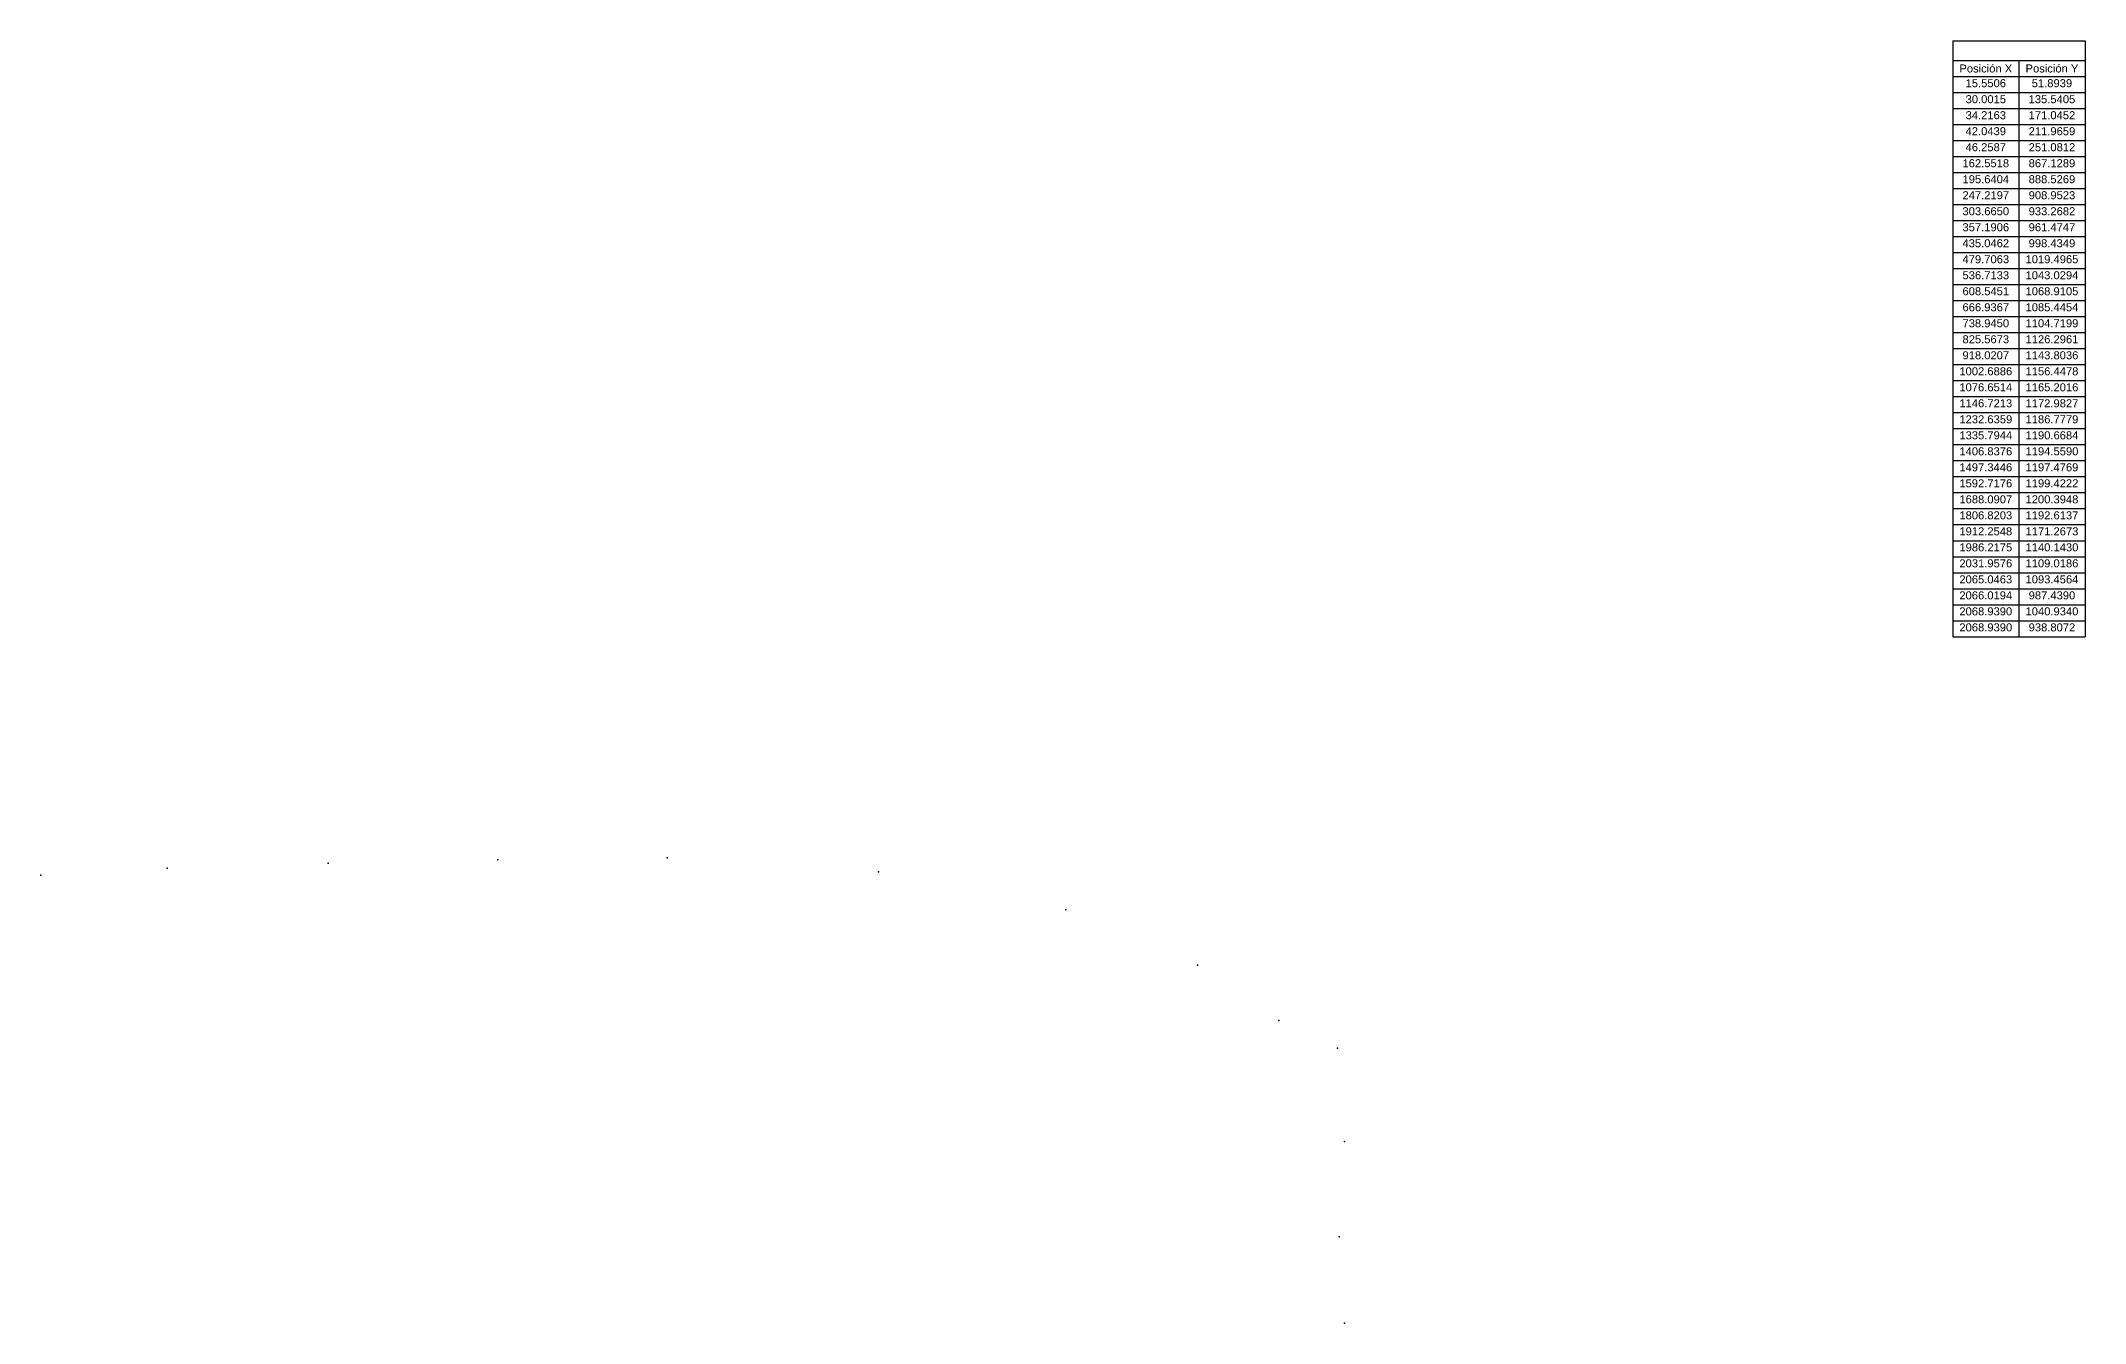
# Model space of a CAD drawing. Header units: millimetres. Extents: x 16 to 2485, y 52 to 1660.
# Drawn here: x 1336 to 2485, y 939 to 1660 of the extents above; entities that cross this region are included whole.
import ezdxf

# ---------------------------------------------------------------- set-up
doc = ezdxf.new("R2010")
doc.units = ezdxf.units.MM
doc.styles.get("Standard").update_dxf_attribs({"font": 'arial.ttf'})

# ---------------------------------------------------------------- blocks, each defined once
blk = doc.blocks.new('*T2')
at = {"color": 0, "linetype": 'ByBlock', "lineweight": -2, "transparency": 16777216}
for p, q in [((0, 0), (74.4, 0)), ((0, 0), (0, -335)), ((74.4, 0), (74.4, -335)), ((0, -11), (74.4, -11)), ((37.2, -11), (37.2, -335)), ((0, -20), (74.4, -20)), ((0, -29), (74.4, -29)), ((0, -38), (74.4, -38)), ((0, -47), (74.4, -47)), ((0, -56), (74.4, -56)), ((0, -65), (74.4, -65)), ((0, -74), (74.4, -74)), ((0, -83), (74.4, -83)), ((0, -92), (74.4, -92)), ((0, -101), (74.4, -101)), ((0, -110), (74.4, -110)), ((0, -119), (74.4, -119)), ((0, -128), (74.4, -128)), ((0, -137), (74.4, -137)), ((0, -146), (74.4, -146)), ((0, -155), (74.4, -155)), ((0, -164), (74.4, -164)), ((0, -173), (74.4, -173)), ((0, -182), (74.4, -182)), ((0, -191), (74.4, -191)), ((0, -200), (74.4, -200)), ((0, -209), (74.4, -209)), ((0, -218), (74.4, -218)), ((0, -227), (74.4, -227)), ((0, -236), (74.4, -236)), ((0, -245), (74.4, -245)), ((0, -254), (74.4, -254)), ((0, -263), (74.4, -263)), ((0, -272), (74.4, -272)), ((0, -281), (74.4, -281)), ((0, -290), (74.4, -290)), ((0, -299), (74.4, -299)), ((0, -308), (74.4, -308)), ((0, -317), (74.4, -317)), ((0, -326), (74.4, -326)), ((0, -335), (74.4, -335))]:
    blk.add_line(p, q, dxfattribs=at)
at = {"color": 0, "transparency": 16777216, "char_height": 4.5, "width": 34.217}
for s, insert, attachment_point in [('Posición X', (18.6, -15.5), 5), ('15.5506', (18.6, -21.5), 2), ('Posición Y', (55.8, -15.5), 5), ('51.8939', (55.8, -21.5), 2), ('30.0015', (18.6, -30.5), 2), ('135.5405', (55.8, -30.5), 2), ('34.2163', (18.6, -39.5), 2), ('171.0452', (55.8, -39.5), 2), ('42.0439', (18.6, -48.5), 2), ('46.2587', (18.6, -57.5), 2), ('211.9659', (55.8, -48.5), 2), ('251.0812', (55.8, -57.5), 2), ('162.5518', (18.6, -66.5), 2), ('867.1289', (55.8, -66.5), 2), ('195.6404', (18.6, -75.5), 2), ('888.5269', (55.8, -75.5), 2), ('247.2197', (18.6, -84.5), 2), ('908.9523', (55.8, -84.5), 2), ('303.6650', (18.6, -93.5), 2), ('357.1906', (18.6, -102.5), 2), ('933.2682', (55.8, -93.5), 2), ('961.4747', (55.8, -102.5), 2), ('435.0462', (18.6, -111.5), 2), ('998.4349', (55.8, -111.5), 2), ('479.7063', (18.6, -120.5), 2), ('1019.4965', (55.8, -120.5), 2), ('536.7133', (18.6, -129.5), 2), ('1043.0294', (55.8, -129.5), 2), ('608.5451', (18.6, -138.5), 2), ('666.9367', (18.6, -147.5), 2), ('1068.9105', (55.8, -138.5), 2), ('1085.4454', (55.8, -147.5), 2), ('738.9450', (18.6, -156.5), 2), ('1104.7199', (55.8, -156.5), 2), ('825.5673', (18.6, -165.5), 2), ('1126.2961', (55.8, -165.5), 2), ('1002.6886', (18.6, -183.5), 2), ('918.0207', (18.6, -174.5), 2), ('1143.8036', (55.8, -174.5), 2), ('1156.4478', (55.8, -183.5), 2), ('1076.6514', (18.6, -192.5), 2), ('1165.2016', (55.8, -192.5), 2), ('1146.7213', (18.6, -201.5), 2), ('1172.9827', (55.8, -201.5), 2), ('1232.6359', (18.6, -210.5), 2), ('1186.7779', (55.8, -210.5), 2), ('1335.7944', (18.6, -219.5), 2), ('1406.8376', (18.6, -228.5), 2), ('1190.6684', (55.8, -219.5), 2), ('1194.5590', (55.8, -228.5), 2), ('1497.3446', (18.6, -237.5), 2), ('1197.4769', (55.8, -237.5), 2), ('1592.7176', (18.6, -246.5), 2), ('1199.4222', (55.8, -246.5), 2), ('1688.0907', (18.6, -255.5), 2), ('1200.3948', (55.8, -255.5), 2), ('1806.8203', (18.6, -264.5), 2), ('1912.2548', (18.6, -273.5), 2), ('1192.6137', (55.8, -264.5), 2), ('1171.2673', (55.8, -273.5), 2), ('1986.2175', (18.6, -282.5), 2), ('1140.1430', (55.8, -282.5), 2), ('2031.9576', (18.6, -291.5), 2), ('1109.0186', (55.8, -291.5), 2), ('2065.0463', (18.6, -300.5), 2), ('2066.0194', (18.6, -309.5), 2), ('1093.4564', (55.8, -300.5), 2), ('987.4390', (55.8, -309.5), 2), ('2068.9390', (18.6, -318.5), 2), ('1040.9340', (55.8, -318.5), 2), ('2068.9390', (18.6, -327.5), 2), ('938.8072', (55.8, -327.5), 2)]:
    blk.add_mtext(s, dxfattribs=dict(at, insert=insert, attachment_point=attachment_point))

msp = doc.modelspace()

# ---------------------------------------------------------------- linework, layer by layer
for p in [(1497.3, 1197.5), (1592.7, 1199.4), (1688.1, 1200.4), (1335.8, 1190.7), (1406.8, 1194.6), (1806.8, 1192.6), (1912.3, 1171.3), (1986.2, 1140.1), (2032, 1109), (2065, 1093.5), (2068.9, 1040.9), (2066, 987.4), (2068.9, 938.8)]:
    msp.add_point(p)

# ---------------------------------------------------------------- block references
msp.add_blockref('*T2', (2411, 1659.8))

doc.saveas('drawing.dxf')
